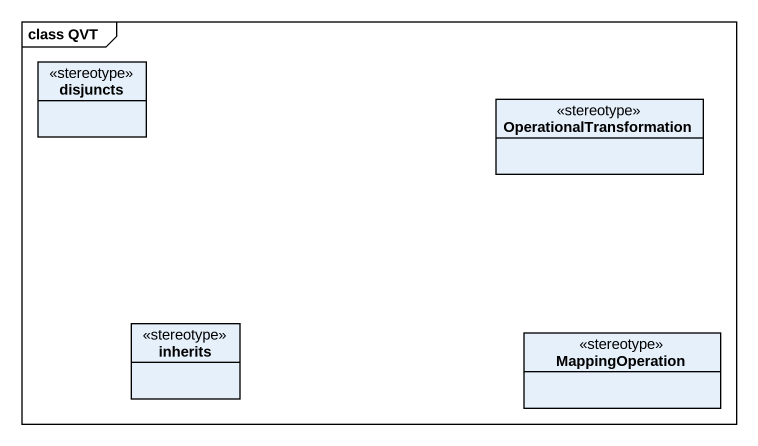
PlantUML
@startuml
mainframe class QVT
hide circle
hide empty members
class disjuncts <<stereotype>>
class OperationalTransformation <<stereotype>>
class inherits <<stereotype>>
class MappingOperation <<stereotype>>
@enduml
